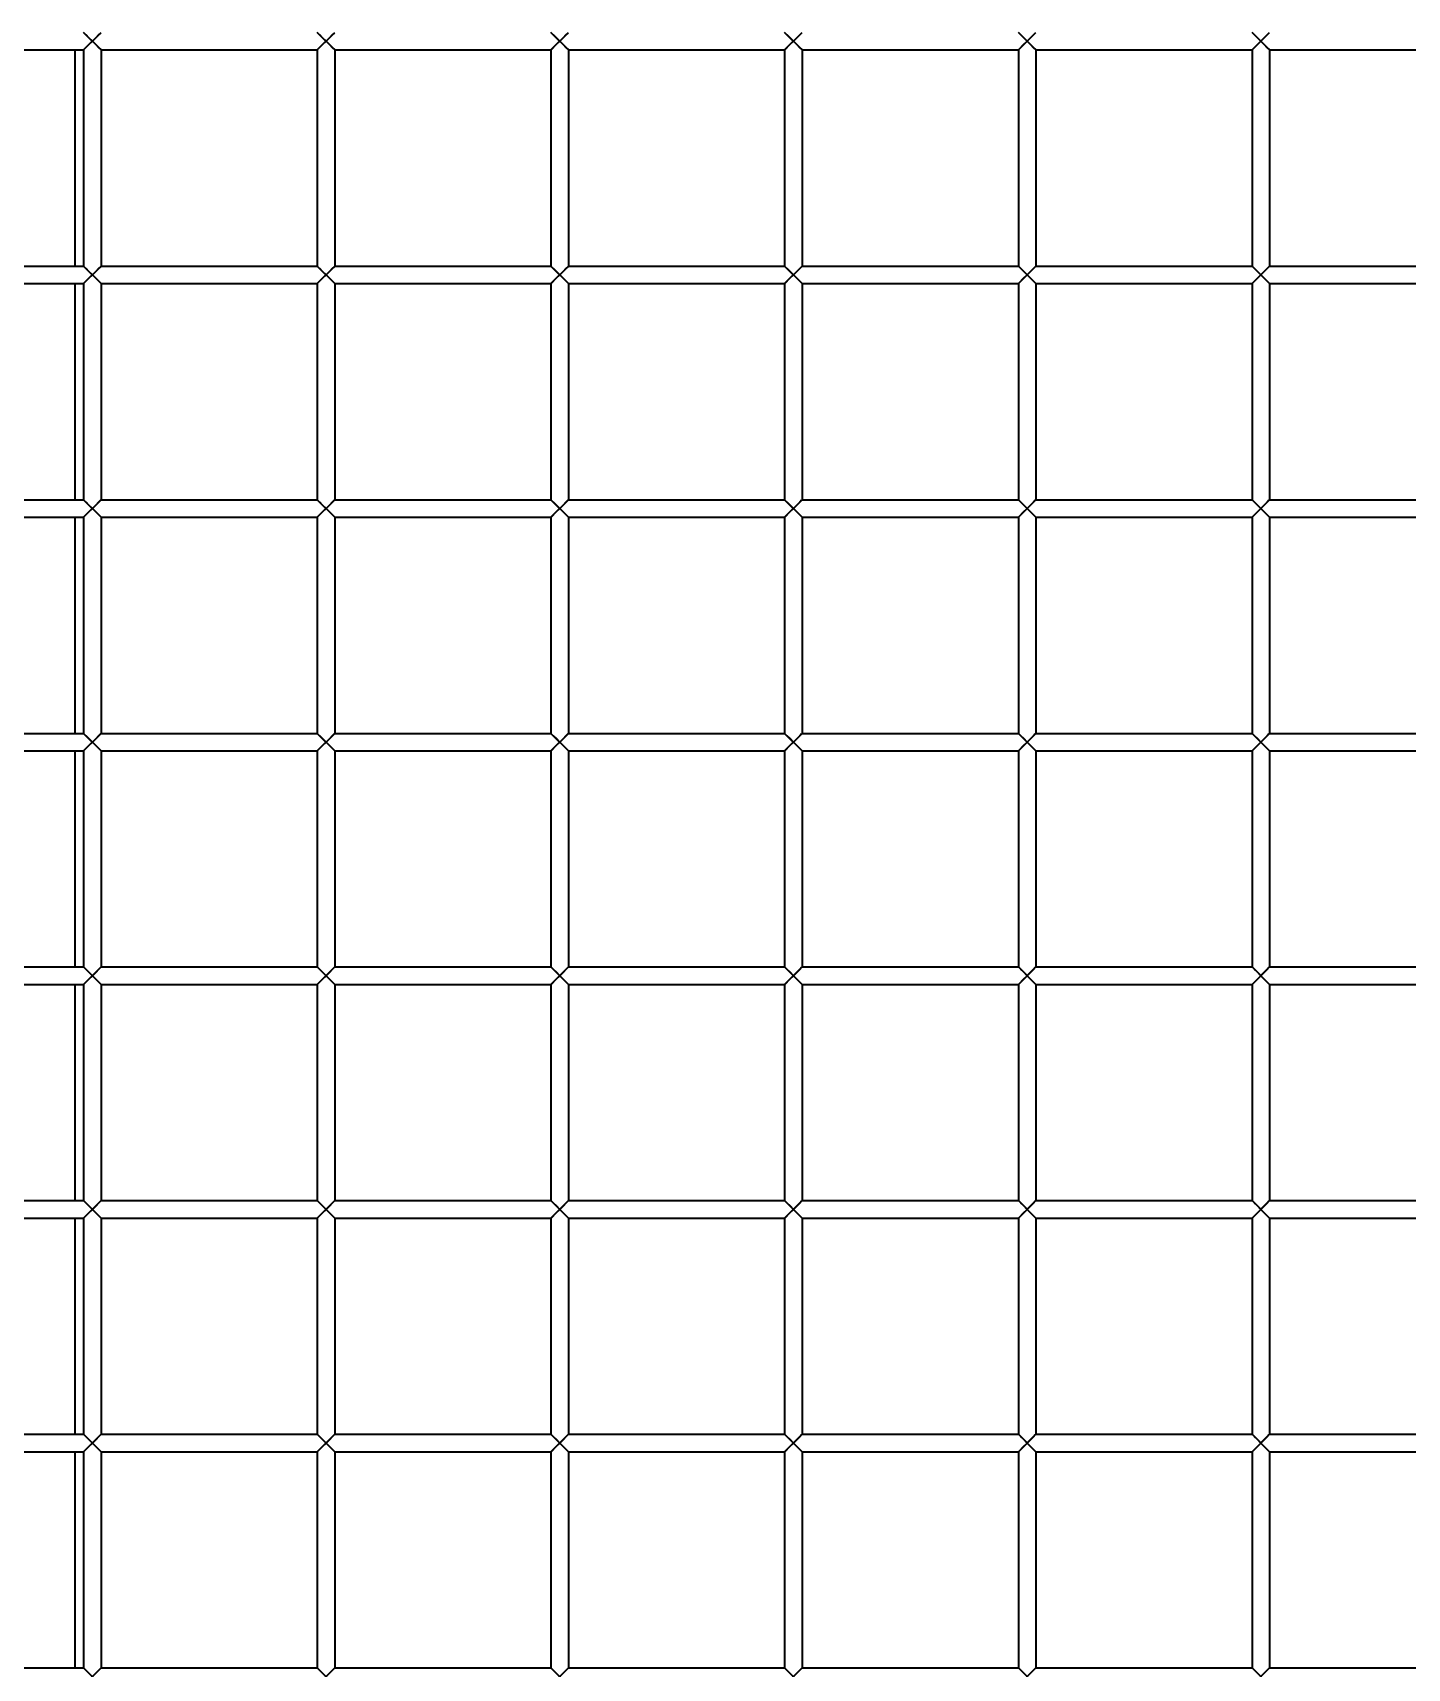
# Model space of a CAD drawing. Header units: millimetres. Extents: x 32496 to 166256, y 3504 to 23939.
# Drawn here: x 144252.5 to 144487.8, y 12564.8 to 12844.8 of the extents above; entities that cross this region are included whole.
import ezdxf

# ---------------------------------------------------------------- set-up
doc = ezdxf.new("R2010")
doc.units = ezdxf.units.MM
doc.layers.get('0').update_dxf_attribs({"lineweight": 35})
doc.layers.add('THICK', color=7, linetype='Continuous', lineweight=0)
doc.styles.add('TH_GBDIM', font='仿宋_GB2312.ttf', dxfattribs={"width": 0.8})
doc.dimstyles.new('TH_GBDIM', dxfattribs={"dimscale": 42, "dimtxt": 3, "dimasz": 3, "dimexe": 1.2, "dimexo": 0, "dimgap": 1, "dimtad": 1, "dimdec": 1, "dimdsep": 46, "dimtxsty": 'TH_GBDIM', "dimcen": 2.5, "dimdle": 252, "dimclrd": 4, "dimclre": 4, "dimclrt": 3, "dimadec": 0, "dimazin": 2, "dimtfac": 0.714286, "dimtdec": 1, "dimtmove": 0, "dimatfit": 3, "dimfxl": 1, "dimtolj": 1, "dimarcsym": 0})

# ---------------------------------------------------------------- blocks, each defined once
blk = doc.blocks.new('8-1250')
at = {"linetype": 'Continuous'}
for p, q in [((-4332.13, -34064.79), (-4335.13, -34061.79)), ((-4335.13, -34064.79), (-4332.13, -34061.79)), ((-4292.13, -34064.79), (-4295.13, -34061.79)), ((-4295.13, -34064.79), (-4292.13, -34061.79)), ((-4252.13, -34064.79), (-4255.13, -34061.79)), ((-4255.13, -34064.79), (-4252.13, -34061.79)), ((-4212.13, -34064.79), (-4215.13, -34061.79)), ((-4215.13, -34064.79), (-4212.13, -34061.79)), ((-4172.13, -34064.79), (-4175.13, -34061.79)), ((-4175.13, -34064.79), (-4172.13, -34061.79)), ((-4132.13, -34064.79), (-4135.13, -34061.79)), ((-4135.13, -34064.79), (-4132.13, -34061.79)), ((-4372.13, -34064.79), (-4335.13, -34064.79)), ((-4336.63, -34064.79), (-4336.63, -34101.79)), ((-4335.13, -34064.79), (-4335.13, -34101.79)), ((-4335.01, -34064.67), (-4334.22, -34063.88)), ((-4334.22, -34063.88), (-4333.63, -34063.29)), ((-4332.13, -34064.79), (-4332.13, -34101.79)), ((-4332.13, -34064.79), (-4295.13, -34064.79)), ((-4295.13, -34064.79), (-4295.13, -34101.79)), ((-4295.01, -34064.67), (-4294.22, -34063.88)), ((-4294.22, -34063.88), (-4293.63, -34063.29)), ((-4292.13, -34064.79), (-4292.13, -34101.79)), ((-4292.13, -34064.79), (-4255.13, -34064.79)), ((-4255.13, -34064.79), (-4255.13, -34101.79)), ((-4255.01, -34064.67), (-4254.22, -34063.88)), ((-4254.22, -34063.88), (-4253.63, -34063.29)), ((-4252.13, -34064.79), (-4252.13, -34101.79)), ((-4252.13, -34064.79), (-4215.13, -34064.79)), ((-4215.13, -34064.79), (-4215.13, -34101.79)), ((-4215.01, -34064.67), (-4214.22, -34063.88)), ((-4214.22, -34063.88), (-4213.63, -34063.29)), ((-4212.13, -34064.79), (-4212.13, -34101.79)), ((-4212.13, -34064.79), (-4175.13, -34064.79)), ((-4175.13, -34064.79), (-4175.13, -34101.79)), ((-4175.01, -34064.67), (-4174.22, -34063.88)), ((-4174.22, -34063.88), (-4173.63, -34063.29)), ((-4172.13, -34064.79), (-4172.13, -34101.79)), ((-4172.13, -34064.79), (-4135.13, -34064.79)), ((-4135.13, -34064.79), (-4135.13, -34101.79)), ((-4135.01, -34064.67), (-4134.22, -34063.88)), ((-4134.22, -34063.88), (-4133.63, -34063.29)), ((-4132.13, -34064.79), (-4132.13, -34101.79)), ((-4132.13, -34064.79), (-4095.13, -34064.79)), ((-4372.13, -34101.79), (-4335.13, -34101.79)), ((-4332.13, -34104.79), (-4335.13, -34101.79)), ((-4335.13, -34104.79), (-4332.13, -34101.79)), ((-4335.01, -34104.67), (-4334.22, -34103.88)), ((-4334.22, -34103.88), (-4333.63, -34103.29)), ((-4332.13, -34101.79), (-4295.13, -34101.79)), ((-4292.13, -34104.79), (-4295.13, -34101.79)), ((-4295.13, -34104.79), (-4292.13, -34101.79)), ((-4295.01, -34104.67), (-4294.22, -34103.88)), ((-4294.22, -34103.88), (-4293.63, -34103.29)), ((-4292.13, -34101.79), (-4255.13, -34101.79)), ((-4252.13, -34104.79), (-4255.13, -34101.79)), ((-4255.13, -34104.79), (-4252.13, -34101.79)), ((-4255.01, -34104.67), (-4254.22, -34103.88)), ((-4254.22, -34103.88), (-4253.63, -34103.29)), ((-4252.13, -34101.79), (-4215.13, -34101.79)), ((-4212.13, -34104.79), (-4215.13, -34101.79)), ((-4215.13, -34104.79), (-4212.13, -34101.79)), ((-4215.01, -34104.67), (-4214.22, -34103.88)), ((-4214.22, -34103.88), (-4213.63, -34103.29)), ((-4212.13, -34101.79), (-4175.13, -34101.79)), ((-4172.13, -34104.79), (-4175.13, -34101.79)), ((-4175.13, -34104.79), (-4172.13, -34101.79)), ((-4175.01, -34104.67), (-4174.22, -34103.88)), ((-4174.22, -34103.88), (-4173.63, -34103.29)), ((-4172.13, -34101.79), (-4135.13, -34101.79)), ((-4132.13, -34104.79), (-4135.13, -34101.79)), ((-4135.13, -34104.79), (-4132.13, -34101.79)), ((-4135.01, -34104.67), (-4134.22, -34103.88)), ((-4134.22, -34103.88), (-4133.63, -34103.29)), ((-4132.13, -34101.79), (-4095.13, -34101.79)), ((-4372.13, -34104.79), (-4335.13, -34104.79)), ((-4336.63, -34104.79), (-4336.63, -34141.79)), ((-4335.13, -34104.79), (-4335.13, -34141.79)), ((-4332.13, -34104.79), (-4332.13, -34141.79)), ((-4332.13, -34104.79), (-4295.13, -34104.79)), ((-4295.13, -34104.79), (-4295.13, -34141.79)), ((-4292.13, -34104.79), (-4292.13, -34141.79)), ((-4292.13, -34104.79), (-4255.13, -34104.79)), ((-4255.13, -34104.79), (-4255.13, -34141.79)), ((-4252.13, -34104.79), (-4252.13, -34141.79)), ((-4252.13, -34104.79), (-4215.13, -34104.79)), ((-4215.13, -34104.79), (-4215.13, -34141.79)), ((-4212.13, -34104.79), (-4212.13, -34141.79)), ((-4212.13, -34104.79), (-4175.13, -34104.79)), ((-4175.13, -34104.79), (-4175.13, -34141.79)), ((-4172.13, -34104.79), (-4172.13, -34141.79)), ((-4172.13, -34104.79), (-4135.13, -34104.79)), ((-4135.13, -34104.79), (-4135.13, -34141.79)), ((-4132.13, -34104.79), (-4132.13, -34141.79)), ((-4132.13, -34104.79), (-4095.13, -34104.79)), ((-4372.13, -34141.79), (-4335.13, -34141.79)), ((-4332.13, -34144.79), (-4335.13, -34141.79)), ((-4335.13, -34144.79), (-4332.13, -34141.79)), ((-4332.13, -34141.79), (-4295.13, -34141.79)), ((-4292.13, -34144.79), (-4295.13, -34141.79)), ((-4295.13, -34144.79), (-4292.13, -34141.79)), ((-4292.13, -34141.79), (-4255.13, -34141.79)), ((-4252.13, -34144.79), (-4255.13, -34141.79)), ((-4255.13, -34144.79), (-4252.13, -34141.79)), ((-4252.13, -34141.79), (-4215.13, -34141.79)), ((-4212.13, -34144.79), (-4215.13, -34141.79)), ((-4215.13, -34144.79), (-4212.13, -34141.79)), ((-4212.13, -34141.79), (-4175.13, -34141.79)), ((-4172.13, -34144.79), (-4175.13, -34141.79)), ((-4175.13, -34144.79), (-4172.13, -34141.79)), ((-4172.13, -34141.79), (-4135.13, -34141.79)), ((-4132.13, -34144.79), (-4135.13, -34141.79)), ((-4135.13, -34144.79), (-4132.13, -34141.79)), ((-4132.13, -34141.79), (-4095.13, -34141.79)), ((-4372.13, -34144.79), (-4335.13, -34144.79)), ((-4336.63, -34144.79), (-4336.63, -34181.79)), ((-4335.13, -34144.79), (-4335.13, -34181.79)), ((-4335.01, -34144.67), (-4334.22, -34143.88)), ((-4334.22, -34143.88), (-4333.63, -34143.29)), ((-4332.13, -34144.79), (-4332.13, -34181.79)), ((-4332.13, -34144.79), (-4295.13, -34144.79)), ((-4295.13, -34144.79), (-4295.13, -34181.79)), ((-4295.01, -34144.67), (-4294.22, -34143.88)), ((-4294.22, -34143.88), (-4293.63, -34143.29)), ((-4292.13, -34144.79), (-4292.13, -34181.79)), ((-4292.13, -34144.79), (-4255.13, -34144.79)), ((-4255.13, -34144.79), (-4255.13, -34181.79)), ((-4255.01, -34144.67), (-4254.22, -34143.88)), ((-4254.22, -34143.88), (-4253.63, -34143.29)), ((-4252.13, -34144.79), (-4252.13, -34181.79)), ((-4252.13, -34144.79), (-4215.13, -34144.79)), ((-4215.13, -34144.79), (-4215.13, -34181.79)), ((-4215.01, -34144.67), (-4214.22, -34143.88)), ((-4214.22, -34143.88), (-4213.63, -34143.29)), ((-4212.13, -34144.79), (-4212.13, -34181.79)), ((-4212.13, -34144.79), (-4175.13, -34144.79)), ((-4175.13, -34144.79), (-4175.13, -34181.79)), ((-4175.01, -34144.67), (-4174.22, -34143.88)), ((-4174.22, -34143.88), (-4173.63, -34143.29)), ((-4172.13, -34144.79), (-4172.13, -34181.79)), ((-4172.13, -34144.79), (-4135.13, -34144.79)), ((-4135.13, -34144.79), (-4135.13, -34181.79)), ((-4135.01, -34144.67), (-4134.22, -34143.88)), ((-4134.22, -34143.88), (-4133.63, -34143.29)), ((-4132.13, -34144.79), (-4132.13, -34181.79)), ((-4132.13, -34144.79), (-4095.13, -34144.79)), ((-4372.13, -34181.79), (-4335.13, -34181.79)), ((-4332.13, -34184.79), (-4335.13, -34181.79)), ((-4335.13, -34184.79), (-4332.13, -34181.79)), ((-4332.13, -34181.79), (-4295.13, -34181.79)), ((-4292.13, -34184.79), (-4295.13, -34181.79)), ((-4295.13, -34184.79), (-4292.13, -34181.79)), ((-4292.13, -34181.79), (-4255.13, -34181.79)), ((-4252.13, -34184.79), (-4255.13, -34181.79)), ((-4255.13, -34184.79), (-4252.13, -34181.79)), ((-4252.13, -34181.79), (-4215.13, -34181.79)), ((-4212.13, -34184.79), (-4215.13, -34181.79)), ((-4215.13, -34184.79), (-4212.13, -34181.79)), ((-4212.13, -34181.79), (-4175.13, -34181.79)), ((-4172.13, -34184.79), (-4175.13, -34181.79)), ((-4175.13, -34184.79), (-4172.13, -34181.79)), ((-4172.13, -34181.79), (-4135.13, -34181.79)), ((-4132.13, -34184.79), (-4135.13, -34181.79)), ((-4135.13, -34184.79), (-4132.13, -34181.79)), ((-4132.13, -34181.79), (-4095.13, -34181.79)), ((-4372.13, -34184.79), (-4335.13, -34184.79)), ((-4336.63, -34184.79), (-4336.63, -34221.79)), ((-4335.13, -34184.79), (-4335.13, -34221.79)), ((-4335.01, -34184.67), (-4334.22, -34183.88)), ((-4334.22, -34183.88), (-4333.63, -34183.29)), ((-4332.13, -34184.79), (-4332.13, -34221.79)), ((-4332.13, -34184.79), (-4295.13, -34184.79)), ((-4295.13, -34184.79), (-4295.13, -34221.79)), ((-4295.01, -34184.67), (-4294.22, -34183.88)), ((-4294.22, -34183.88), (-4293.63, -34183.29)), ((-4292.13, -34184.79), (-4292.13, -34221.79)), ((-4292.13, -34184.79), (-4255.13, -34184.79)), ((-4255.13, -34184.79), (-4255.13, -34221.79)), ((-4255.01, -34184.67), (-4254.22, -34183.88)), ((-4254.22, -34183.88), (-4253.63, -34183.29)), ((-4252.13, -34184.79), (-4252.13, -34221.79)), ((-4252.13, -34184.79), (-4215.13, -34184.79)), ((-4215.13, -34184.79), (-4215.13, -34221.79)), ((-4215.01, -34184.67), (-4214.22, -34183.88)), ((-4214.22, -34183.88), (-4213.63, -34183.29)), ((-4212.13, -34184.79), (-4212.13, -34221.79)), ((-4212.13, -34184.79), (-4175.13, -34184.79)), ((-4175.13, -34184.79), (-4175.13, -34221.79)), ((-4175.01, -34184.67), (-4174.22, -34183.88)), ((-4174.22, -34183.88), (-4173.63, -34183.29)), ((-4172.13, -34184.79), (-4172.13, -34221.79)), ((-4172.13, -34184.79), (-4135.13, -34184.79)), ((-4135.13, -34184.79), (-4135.13, -34221.79)), ((-4135.01, -34184.67), (-4134.22, -34183.88)), ((-4134.22, -34183.88), (-4133.63, -34183.29)), ((-4132.13, -34184.79), (-4132.13, -34221.79)), ((-4132.13, -34184.79), (-4095.13, -34184.79)), ((-4372.13, -34221.79), (-4335.13, -34221.79)), ((-4332.13, -34224.79), (-4335.13, -34221.79)), ((-4335.13, -34224.79), (-4332.13, -34221.79)), ((-4335.01, -34224.67), (-4334.22, -34223.88)), ((-4334.22, -34223.88), (-4333.63, -34223.29)), ((-4332.13, -34221.79), (-4295.13, -34221.79)), ((-4292.13, -34224.79), (-4295.13, -34221.79)), ((-4295.13, -34224.79), (-4292.13, -34221.79)), ((-4295.01, -34224.67), (-4294.22, -34223.88)), ((-4294.22, -34223.88), (-4293.63, -34223.29)), ((-4292.13, -34221.79), (-4255.13, -34221.79)), ((-4252.13, -34224.79), (-4255.13, -34221.79)), ((-4255.13, -34224.79), (-4252.13, -34221.79)), ((-4255.01, -34224.67), (-4254.22, -34223.88)), ((-4254.22, -34223.88), (-4253.63, -34223.29)), ((-4252.13, -34221.79), (-4215.13, -34221.79)), ((-4212.13, -34224.79), (-4215.13, -34221.79)), ((-4215.13, -34224.79), (-4212.13, -34221.79)), ((-4215.01, -34224.67), (-4214.22, -34223.88)), ((-4214.22, -34223.88), (-4213.63, -34223.29)), ((-4212.13, -34221.79), (-4175.13, -34221.79)), ((-4172.13, -34224.79), (-4175.13, -34221.79)), ((-4175.13, -34224.79), (-4172.13, -34221.79)), ((-4175.01, -34224.67), (-4174.22, -34223.88)), ((-4174.22, -34223.88), (-4173.63, -34223.29)), ((-4172.13, -34221.79), (-4135.13, -34221.79)), ((-4132.13, -34224.79), (-4135.13, -34221.79)), ((-4135.13, -34224.79), (-4132.13, -34221.79)), ((-4135.01, -34224.67), (-4134.22, -34223.88)), ((-4134.22, -34223.88), (-4133.63, -34223.29)), ((-4132.13, -34221.79), (-4095.13, -34221.79)), ((-4372.13, -34224.79), (-4335.13, -34224.79)), ((-4336.63, -34224.79), (-4336.63, -34261.79)), ((-4335.13, -34224.79), (-4335.13, -34261.79)), ((-4332.13, -34224.79), (-4332.13, -34261.79)), ((-4332.13, -34224.79), (-4295.13, -34224.79)), ((-4295.13, -34224.79), (-4295.13, -34261.79)), ((-4292.13, -34224.79), (-4292.13, -34261.79)), ((-4292.13, -34224.79), (-4255.13, -34224.79)), ((-4255.13, -34224.79), (-4255.13, -34261.79)), ((-4252.13, -34224.79), (-4252.13, -34261.79)), ((-4252.13, -34224.79), (-4215.13, -34224.79)), ((-4215.13, -34224.79), (-4215.13, -34261.79)), ((-4212.13, -34224.79), (-4212.13, -34261.79)), ((-4212.13, -34224.79), (-4175.13, -34224.79)), ((-4175.13, -34224.79), (-4175.13, -34261.79)), ((-4172.13, -34224.79), (-4172.13, -34261.79)), ((-4172.13, -34224.79), (-4135.13, -34224.79)), ((-4135.13, -34224.79), (-4135.13, -34261.79)), ((-4132.13, -34224.79), (-4132.13, -34261.79)), ((-4132.13, -34224.79), (-4095.13, -34224.79)), ((-4372.13, -34261.79), (-4335.13, -34261.79)), ((-4332.13, -34264.79), (-4335.13, -34261.79)), ((-4335.13, -34264.79), (-4332.13, -34261.79)), ((-4334.22, -34263.88), (-4333.63, -34263.29)), ((-4332.13, -34261.79), (-4295.13, -34261.79)), ((-4292.13, -34264.79), (-4295.13, -34261.79)), ((-4295.13, -34264.79), (-4292.13, -34261.79)), ((-4294.22, -34263.88), (-4293.63, -34263.29)), ((-4292.13, -34261.79), (-4255.13, -34261.79)), ((-4252.13, -34264.79), (-4255.13, -34261.79)), ((-4255.13, -34264.79), (-4252.13, -34261.79)), ((-4254.22, -34263.88), (-4253.63, -34263.29)), ((-4252.13, -34261.79), (-4215.13, -34261.79)), ((-4212.13, -34264.79), (-4215.13, -34261.79)), ((-4215.13, -34264.79), (-4212.13, -34261.79)), ((-4214.22, -34263.88), (-4213.63, -34263.29)), ((-4212.13, -34261.79), (-4175.13, -34261.79)), ((-4172.13, -34264.79), (-4175.13, -34261.79)), ((-4175.13, -34264.79), (-4172.13, -34261.79)), ((-4174.22, -34263.88), (-4173.63, -34263.29)), ((-4172.13, -34261.79), (-4135.13, -34261.79)), ((-4132.13, -34264.79), (-4135.13, -34261.79)), ((-4135.13, -34264.79), (-4132.13, -34261.79)), ((-4134.22, -34263.88), (-4133.63, -34263.29)), ((-4132.13, -34261.79), (-4095.13, -34261.79)), ((-4372.13, -34264.79), (-4335.13, -34264.79)), ((-4336.63, -34264.79), (-4336.63, -34301.79)), ((-4335.13, -34264.79), (-4335.13, -34301.79)), ((-4335.01, -34264.67), (-4334.22, -34263.88)), ((-4332.13, -34264.79), (-4332.13, -34301.79)), ((-4332.13, -34264.79), (-4295.13, -34264.79)), ((-4295.13, -34264.79), (-4295.13, -34301.79)), ((-4295.01, -34264.67), (-4294.22, -34263.88)), ((-4292.13, -34264.79), (-4292.13, -34301.79)), ((-4292.13, -34264.79), (-4255.13, -34264.79)), ((-4255.13, -34264.79), (-4255.13, -34301.79)), ((-4255.01, -34264.67), (-4254.22, -34263.88)), ((-4252.13, -34264.79), (-4252.13, -34301.79)), ((-4252.13, -34264.79), (-4215.13, -34264.79)), ((-4215.13, -34264.79), (-4215.13, -34301.79)), ((-4215.01, -34264.67), (-4214.22, -34263.88)), ((-4212.13, -34264.79), (-4212.13, -34301.79)), ((-4212.13, -34264.79), (-4175.13, -34264.79)), ((-4175.13, -34264.79), (-4175.13, -34301.79)), ((-4175.01, -34264.67), (-4174.22, -34263.88)), ((-4172.13, -34264.79), (-4172.13, -34301.79)), ((-4172.13, -34264.79), (-4135.13, -34264.79)), ((-4135.13, -34264.79), (-4135.13, -34301.79)), ((-4135.01, -34264.67), (-4134.22, -34263.88)), ((-4132.13, -34264.79), (-4132.13, -34301.79)), ((-4132.13, -34264.79), (-4095.13, -34264.79)), ((-4372.13, -34301.79), (-4335.13, -34301.79)), ((-4332.13, -34304.79), (-4335.13, -34301.79)), ((-4335.13, -34304.79), (-4332.13, -34301.79)), ((-4332.13, -34301.79), (-4295.13, -34301.79)), ((-4292.13, -34304.79), (-4295.13, -34301.79)), ((-4295.13, -34304.79), (-4292.13, -34301.79)), ((-4292.13, -34301.79), (-4255.13, -34301.79)), ((-4252.13, -34304.79), (-4255.13, -34301.79)), ((-4255.13, -34304.79), (-4252.13, -34301.79)), ((-4252.13, -34301.79), (-4215.13, -34301.79)), ((-4212.13, -34304.79), (-4215.13, -34301.79)), ((-4215.13, -34304.79), (-4212.13, -34301.79)), ((-4212.13, -34301.79), (-4175.13, -34301.79)), ((-4172.13, -34304.79), (-4175.13, -34301.79)), ((-4175.13, -34304.79), (-4172.13, -34301.79)), ((-4172.13, -34301.79), (-4135.13, -34301.79)), ((-4132.13, -34304.79), (-4135.13, -34301.79)), ((-4135.13, -34304.79), (-4132.13, -34301.79)), ((-4132.13, -34301.79), (-4095.13, -34301.79)), ((-4372.13, -34304.79), (-4335.13, -34304.79)), ((-4336.63, -34304.79), (-4336.63, -34341.79)), ((-4335.13, -34304.79), (-4335.13, -34341.79)), ((-4335.01, -34304.67), (-4334.22, -34303.88)), ((-4334.22, -34303.88), (-4333.63, -34303.29)), ((-4332.13, -34304.79), (-4332.13, -34341.79)), ((-4332.13, -34304.79), (-4295.13, -34304.79)), ((-4295.13, -34304.79), (-4295.13, -34341.79)), ((-4295.01, -34304.67), (-4294.22, -34303.88)), ((-4294.22, -34303.88), (-4293.63, -34303.29)), ((-4292.13, -34304.79), (-4292.13, -34341.79)), ((-4292.13, -34304.79), (-4255.13, -34304.79)), ((-4255.13, -34304.79), (-4255.13, -34341.79)), ((-4255.01, -34304.67), (-4254.22, -34303.88)), ((-4254.22, -34303.88), (-4253.63, -34303.29)), ((-4252.13, -34304.79), (-4252.13, -34341.79)), ((-4252.13, -34304.79), (-4215.13, -34304.79)), ((-4215.13, -34304.79), (-4215.13, -34341.79)), ((-4215.01, -34304.67), (-4214.22, -34303.88)), ((-4214.22, -34303.88), (-4213.63, -34303.29)), ((-4212.13, -34304.79), (-4212.13, -34341.79)), ((-4212.13, -34304.79), (-4175.13, -34304.79)), ((-4175.13, -34304.79), (-4175.13, -34341.79)), ((-4175.01, -34304.67), (-4174.22, -34303.88)), ((-4174.22, -34303.88), (-4173.63, -34303.29)), ((-4172.13, -34304.79), (-4172.13, -34341.79)), ((-4172.13, -34304.79), (-4135.13, -34304.79)), ((-4135.13, -34304.79), (-4135.13, -34341.79)), ((-4135.01, -34304.67), (-4134.22, -34303.88)), ((-4134.22, -34303.88), (-4133.63, -34303.29)), ((-4132.13, -34304.79), (-4132.13, -34341.79)), ((-4132.13, -34304.79), (-4095.13, -34304.79)), ((-4372.13, -34341.79), (-4335.13, -34341.79)), ((-4332.13, -34344.79), (-4335.13, -34341.79)), ((-4335.13, -34344.79), (-4332.13, -34341.79)), ((-4332.13, -34341.79), (-4295.13, -34341.79)), ((-4292.13, -34344.79), (-4295.13, -34341.79)), ((-4295.13, -34344.79), (-4292.13, -34341.79)), ((-4292.13, -34341.79), (-4255.13, -34341.79)), ((-4252.13, -34344.79), (-4255.13, -34341.79)), ((-4255.13, -34344.79), (-4252.13, -34341.79)), ((-4252.13, -34341.79), (-4215.13, -34341.79)), ((-4212.13, -34344.79), (-4215.13, -34341.79)), ((-4215.13, -34344.79), (-4212.13, -34341.79)), ((-4212.13, -34341.79), (-4175.13, -34341.79)), ((-4172.13, -34344.79), (-4175.13, -34341.79)), ((-4175.13, -34344.79), (-4172.13, -34341.79)), ((-4172.13, -34341.79), (-4135.13, -34341.79)), ((-4132.13, -34344.79), (-4135.13, -34341.79)), ((-4135.13, -34344.79), (-4132.13, -34341.79)), ((-4132.13, -34341.79), (-4095.13, -34341.79))]:
    blk.add_line(p, q, dxfattribs=at)
for points in [[(-4332.24, -34061.9), (-4332.56, -34062.22), (-4333.05, -34062.71), (-4333.63, -34063.29)], [(-4292.24, -34061.9), (-4292.56, -34062.22), (-4293.05, -34062.71), (-4293.63, -34063.29)], [(-4252.24, -34061.9), (-4252.56, -34062.22), (-4253.05, -34062.71), (-4253.63, -34063.29)], [(-4212.24, -34061.9), (-4212.56, -34062.22), (-4213.05, -34062.71), (-4213.63, -34063.29)], [(-4172.24, -34061.9), (-4172.56, -34062.22), (-4173.05, -34062.71), (-4173.63, -34063.29)], [(-4132.24, -34061.9), (-4132.56, -34062.22), (-4133.05, -34062.71), (-4133.63, -34063.29)], [(-4333.63, -34063.29), (-4334.21, -34062.7), (-4334.69, -34062.23)], [(-4333.63, -34063.29), (-4333.04, -34063.88), (-4332.57, -34064.35), (-4332.13, -34064.79)], [(-4293.63, -34063.29), (-4294.21, -34062.7), (-4294.69, -34062.23)], [(-4293.63, -34063.29), (-4293.04, -34063.88), (-4292.57, -34064.35), (-4292.13, -34064.79)], [(-4253.63, -34063.29), (-4254.21, -34062.7), (-4254.69, -34062.23)], [(-4253.63, -34063.29), (-4253.04, -34063.88), (-4252.57, -34064.35), (-4252.13, -34064.79)], [(-4213.63, -34063.29), (-4214.21, -34062.7), (-4214.69, -34062.23)], [(-4213.63, -34063.29), (-4213.04, -34063.88), (-4212.57, -34064.35), (-4212.13, -34064.79)], [(-4173.63, -34063.29), (-4174.21, -34062.7), (-4174.69, -34062.23)], [(-4173.63, -34063.29), (-4173.04, -34063.88), (-4172.57, -34064.35), (-4172.13, -34064.79)], [(-4133.63, -34063.29), (-4134.21, -34062.7), (-4134.69, -34062.23)], [(-4133.63, -34063.29), (-4133.04, -34063.88), (-4132.57, -34064.35), (-4132.13, -34064.79)], [(-4333.63, -34103.29), (-4334.21, -34102.7), (-4334.69, -34102.23)], [(-4332.24, -34101.9), (-4332.56, -34102.22), (-4333.05, -34102.71), (-4333.63, -34103.29)], [(-4333.63, -34103.29), (-4333.04, -34103.88), (-4332.57, -34104.35), (-4332.13, -34104.79)], [(-4293.63, -34103.29), (-4294.21, -34102.7), (-4294.69, -34102.23)], [(-4292.24, -34101.9), (-4292.56, -34102.22), (-4293.05, -34102.71), (-4293.63, -34103.29)], [(-4293.63, -34103.29), (-4293.04, -34103.88), (-4292.57, -34104.35), (-4292.13, -34104.79)], [(-4253.63, -34103.29), (-4254.21, -34102.7), (-4254.69, -34102.23)], [(-4252.24, -34101.9), (-4252.56, -34102.22), (-4253.05, -34102.71), (-4253.63, -34103.29)], [(-4253.63, -34103.29), (-4253.04, -34103.88), (-4252.57, -34104.35), (-4252.13, -34104.79)], [(-4213.63, -34103.29), (-4214.21, -34102.7), (-4214.69, -34102.23)], [(-4212.24, -34101.9), (-4212.56, -34102.22), (-4213.05, -34102.71), (-4213.63, -34103.29)], [(-4213.63, -34103.29), (-4213.04, -34103.88), (-4212.57, -34104.35), (-4212.13, -34104.79)], [(-4173.63, -34103.29), (-4174.21, -34102.7), (-4174.69, -34102.23)], [(-4172.24, -34101.9), (-4172.56, -34102.22), (-4173.05, -34102.71), (-4173.63, -34103.29)], [(-4173.63, -34103.29), (-4173.04, -34103.88), (-4172.57, -34104.35), (-4172.13, -34104.79)], [(-4133.63, -34103.29), (-4134.21, -34102.7), (-4134.69, -34102.23)], [(-4132.24, -34101.9), (-4132.56, -34102.22), (-4133.05, -34102.71), (-4133.63, -34103.29)], [(-4133.63, -34103.29), (-4133.04, -34103.88), (-4132.57, -34104.35), (-4132.13, -34104.79)], [(-4333.63, -34143.29), (-4334.21, -34142.7), (-4334.69, -34142.23)], [(-4332.24, -34141.9), (-4332.56, -34142.22), (-4333.05, -34142.71), (-4333.63, -34143.29)], [(-4293.63, -34143.29), (-4294.21, -34142.7), (-4294.69, -34142.23)], [(-4292.24, -34141.9), (-4292.56, -34142.22), (-4293.05, -34142.71), (-4293.63, -34143.29)], [(-4253.63, -34143.29), (-4254.21, -34142.7), (-4254.69, -34142.23)], [(-4252.24, -34141.9), (-4252.56, -34142.22), (-4253.05, -34142.71), (-4253.63, -34143.29)], [(-4213.63, -34143.29), (-4214.21, -34142.7), (-4214.69, -34142.23)], [(-4212.24, -34141.9), (-4212.56, -34142.22), (-4213.05, -34142.71), (-4213.63, -34143.29)], [(-4173.63, -34143.29), (-4174.21, -34142.7), (-4174.69, -34142.23)], [(-4172.24, -34141.9), (-4172.56, -34142.22), (-4173.05, -34142.71), (-4173.63, -34143.29)], [(-4133.63, -34143.29), (-4134.21, -34142.7), (-4134.69, -34142.23)], [(-4132.24, -34141.9), (-4132.56, -34142.22), (-4133.05, -34142.71), (-4133.63, -34143.29)], [(-4333.63, -34143.29), (-4333.04, -34143.88), (-4332.57, -34144.35), (-4332.13, -34144.79)], [(-4293.63, -34143.29), (-4293.04, -34143.88), (-4292.57, -34144.35), (-4292.13, -34144.79)], [(-4253.63, -34143.29), (-4253.04, -34143.88), (-4252.57, -34144.35), (-4252.13, -34144.79)], [(-4213.63, -34143.29), (-4213.04, -34143.88), (-4212.57, -34144.35), (-4212.13, -34144.79)], [(-4173.63, -34143.29), (-4173.04, -34143.88), (-4172.57, -34144.35), (-4172.13, -34144.79)], [(-4133.63, -34143.29), (-4133.04, -34143.88), (-4132.57, -34144.35), (-4132.13, -34144.79)], [(-4333.63, -34183.29), (-4334.21, -34182.7), (-4334.69, -34182.23)], [(-4332.24, -34181.9), (-4332.56, -34182.22), (-4333.05, -34182.71), (-4333.63, -34183.29)], [(-4293.63, -34183.29), (-4294.21, -34182.7), (-4294.69, -34182.23)], [(-4292.24, -34181.9), (-4292.56, -34182.22), (-4293.05, -34182.71), (-4293.63, -34183.29)], [(-4253.63, -34183.29), (-4254.21, -34182.7), (-4254.69, -34182.23)], [(-4252.24, -34181.9), (-4252.56, -34182.22), (-4253.05, -34182.71), (-4253.63, -34183.29)], [(-4213.63, -34183.29), (-4214.21, -34182.7), (-4214.69, -34182.23)], [(-4212.24, -34181.9), (-4212.56, -34182.22), (-4213.05, -34182.71), (-4213.63, -34183.29)], [(-4173.63, -34183.29), (-4174.21, -34182.7), (-4174.69, -34182.23)], [(-4172.24, -34181.9), (-4172.56, -34182.22), (-4173.05, -34182.71), (-4173.63, -34183.29)], [(-4133.63, -34183.29), (-4134.21, -34182.7), (-4134.69, -34182.23)], [(-4132.24, -34181.9), (-4132.56, -34182.22), (-4133.05, -34182.71), (-4133.63, -34183.29)], [(-4333.63, -34183.29), (-4333.04, -34183.88), (-4332.57, -34184.35), (-4332.13, -34184.79)], [(-4293.63, -34183.29), (-4293.04, -34183.88), (-4292.57, -34184.35), (-4292.13, -34184.79)], [(-4253.63, -34183.29), (-4253.04, -34183.88), (-4252.57, -34184.35), (-4252.13, -34184.79)], [(-4213.63, -34183.29), (-4213.04, -34183.88), (-4212.57, -34184.35), (-4212.13, -34184.79)], [(-4173.63, -34183.29), (-4173.04, -34183.88), (-4172.57, -34184.35), (-4172.13, -34184.79)], [(-4133.63, -34183.29), (-4133.04, -34183.88), (-4132.57, -34184.35), (-4132.13, -34184.79)], [(-4333.63, -34223.29), (-4334.21, -34222.7), (-4334.69, -34222.23)], [(-4332.24, -34221.9), (-4332.56, -34222.22), (-4333.05, -34222.71), (-4333.63, -34223.29)], [(-4333.63, -34223.29), (-4333.04, -34223.88), (-4332.57, -34224.35), (-4332.13, -34224.79)], [(-4293.63, -34223.29), (-4294.21, -34222.7), (-4294.69, -34222.23)], [(-4292.24, -34221.9), (-4292.56, -34222.22), (-4293.05, -34222.71), (-4293.63, -34223.29)], [(-4293.63, -34223.29), (-4293.04, -34223.88), (-4292.57, -34224.35), (-4292.13, -34224.79)], [(-4253.63, -34223.29), (-4254.21, -34222.7), (-4254.69, -34222.23)], [(-4252.24, -34221.9), (-4252.56, -34222.22), (-4253.05, -34222.71), (-4253.63, -34223.29)], [(-4253.63, -34223.29), (-4253.04, -34223.88), (-4252.57, -34224.35), (-4252.13, -34224.79)], [(-4213.63, -34223.29), (-4214.21, -34222.7), (-4214.69, -34222.23)], [(-4212.24, -34221.9), (-4212.56, -34222.22), (-4213.05, -34222.71), (-4213.63, -34223.29)], [(-4213.63, -34223.29), (-4213.04, -34223.88), (-4212.57, -34224.35), (-4212.13, -34224.79)], [(-4173.63, -34223.29), (-4174.21, -34222.7), (-4174.69, -34222.23)], [(-4172.24, -34221.9), (-4172.56, -34222.22), (-4173.05, -34222.71), (-4173.63, -34223.29)], [(-4173.63, -34223.29), (-4173.04, -34223.88), (-4172.57, -34224.35), (-4172.13, -34224.79)], [(-4133.63, -34223.29), (-4134.21, -34222.7), (-4134.69, -34222.23)], [(-4132.24, -34221.9), (-4132.56, -34222.22), (-4133.05, -34222.71), (-4133.63, -34223.29)], [(-4133.63, -34223.29), (-4133.04, -34223.88), (-4132.57, -34224.35), (-4132.13, -34224.79)], [(-4333.63, -34263.29), (-4334.21, -34262.7), (-4334.69, -34262.23)], [(-4332.24, -34261.9), (-4332.56, -34262.22), (-4333.05, -34262.71), (-4333.63, -34263.29)], [(-4333.63, -34263.29), (-4333.04, -34263.88), (-4332.57, -34264.35), (-4332.13, -34264.79)], [(-4293.63, -34263.29), (-4294.21, -34262.7), (-4294.69, -34262.23)], [(-4292.24, -34261.9), (-4292.56, -34262.22), (-4293.05, -34262.71), (-4293.63, -34263.29)], [(-4293.63, -34263.29), (-4293.04, -34263.88), (-4292.57, -34264.35), (-4292.13, -34264.79)], [(-4253.63, -34263.29), (-4254.21, -34262.7), (-4254.69, -34262.23)], [(-4252.24, -34261.9), (-4252.56, -34262.22), (-4253.05, -34262.71), (-4253.63, -34263.29)], [(-4253.63, -34263.29), (-4253.04, -34263.88), (-4252.57, -34264.35), (-4252.13, -34264.79)], [(-4213.63, -34263.29), (-4214.21, -34262.7), (-4214.69, -34262.23)], [(-4212.24, -34261.9), (-4212.56, -34262.22), (-4213.05, -34262.71), (-4213.63, -34263.29)], [(-4213.63, -34263.29), (-4213.04, -34263.88), (-4212.57, -34264.35), (-4212.13, -34264.79)], [(-4173.63, -34263.29), (-4174.21, -34262.7), (-4174.69, -34262.23)], [(-4172.24, -34261.9), (-4172.56, -34262.22), (-4173.05, -34262.71), (-4173.63, -34263.29)], [(-4173.63, -34263.29), (-4173.04, -34263.88), (-4172.57, -34264.35), (-4172.13, -34264.79)], [(-4133.63, -34263.29), (-4134.21, -34262.7), (-4134.69, -34262.23)], [(-4132.24, -34261.9), (-4132.56, -34262.22), (-4133.05, -34262.71), (-4133.63, -34263.29)], [(-4133.63, -34263.29), (-4133.04, -34263.88), (-4132.57, -34264.35), (-4132.13, -34264.79)], [(-4333.63, -34303.29), (-4334.21, -34302.7), (-4334.69, -34302.23)], [(-4332.24, -34301.9), (-4332.56, -34302.22), (-4333.05, -34302.71), (-4333.63, -34303.29)], [(-4293.63, -34303.29), (-4294.21, -34302.7), (-4294.69, -34302.23)], [(-4292.24, -34301.9), (-4292.56, -34302.22), (-4293.05, -34302.71), (-4293.63, -34303.29)], [(-4253.63, -34303.29), (-4254.21, -34302.7), (-4254.69, -34302.23)], [(-4252.24, -34301.9), (-4252.56, -34302.22), (-4253.05, -34302.71), (-4253.63, -34303.29)], [(-4213.63, -34303.29), (-4214.21, -34302.7), (-4214.69, -34302.23)], [(-4212.24, -34301.9), (-4212.56, -34302.22), (-4213.05, -34302.71), (-4213.63, -34303.29)], [(-4173.63, -34303.29), (-4174.21, -34302.7), (-4174.69, -34302.23)], [(-4172.24, -34301.9), (-4172.56, -34302.22), (-4173.05, -34302.71), (-4173.63, -34303.29)], [(-4133.63, -34303.29), (-4134.21, -34302.7), (-4134.69, -34302.23)], [(-4132.24, -34301.9), (-4132.56, -34302.22), (-4133.05, -34302.71), (-4133.63, -34303.29)], [(-4333.63, -34303.29), (-4333.04, -34303.88), (-4332.57, -34304.35), (-4332.13, -34304.79)], [(-4293.63, -34303.29), (-4293.04, -34303.88), (-4292.57, -34304.35), (-4292.13, -34304.79)], [(-4253.63, -34303.29), (-4253.04, -34303.88), (-4252.57, -34304.35), (-4252.13, -34304.79)], [(-4213.63, -34303.29), (-4213.04, -34303.88), (-4212.57, -34304.35), (-4212.13, -34304.79)], [(-4173.63, -34303.29), (-4173.04, -34303.88), (-4172.57, -34304.35), (-4172.13, -34304.79)], [(-4133.63, -34303.29), (-4133.04, -34303.88), (-4132.57, -34304.35), (-4132.13, -34304.79)]]:
    blk.add_lwpolyline(points, dxfattribs=at)

msp = doc.modelspace()

# ---------------------------------------------------------------- block references
at = {"color": 6}
msp.add_blockref('8-1250', (148596.331, 46906.597), dxfattribs=at)

# ---------------------------------------------------------------- leaders
at = {"layer": 'THICK', "lineweight": -3}
msp.add_leader([(146450.599, 13213.889), (145599.61, 11716.687), (143661.118, 11716.687)], dimstyle='TH_GBDIM', override={"dimscale": 30, "dimarcsym": 2}, dxfattribs=at)

doc.saveas('drawing.dxf')
